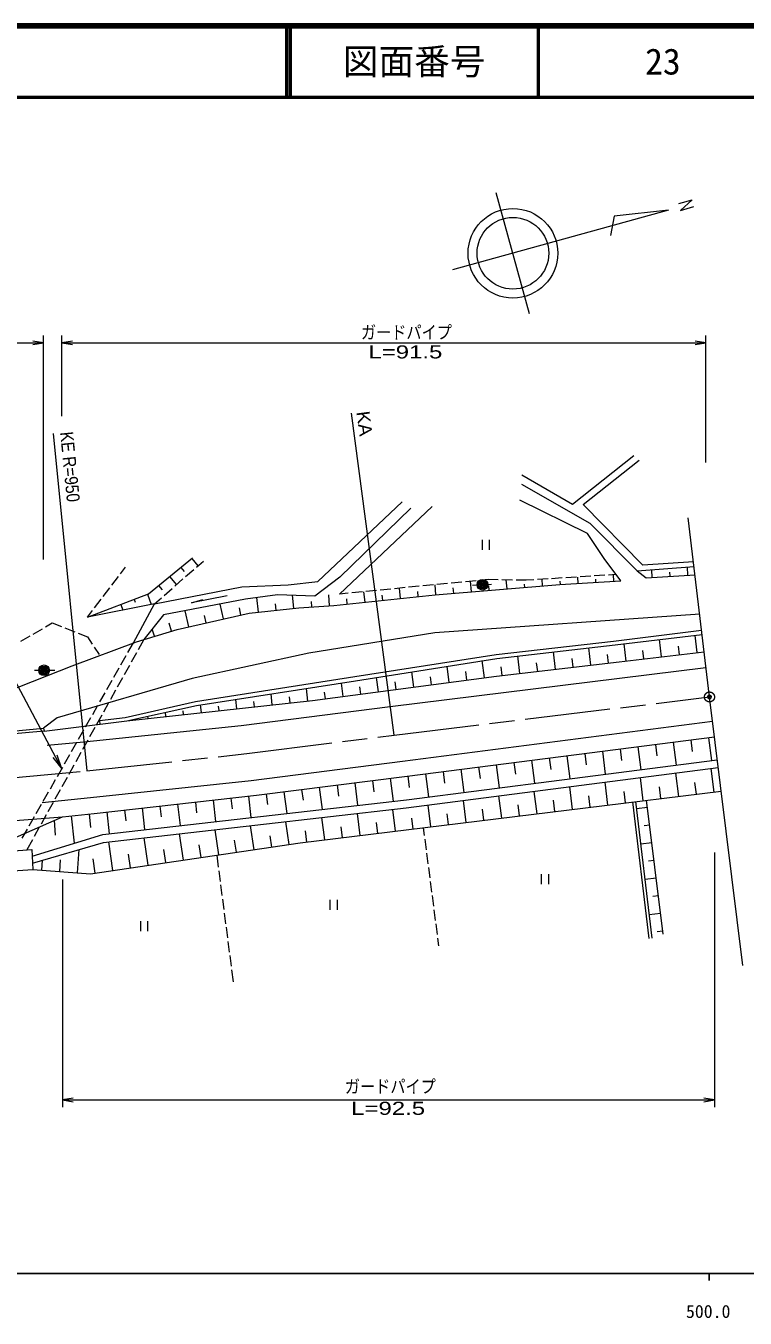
# Model space of a CAD drawing. Units: millimetres, scale not verified. Extents: x 40000 to 680000, y 20000 to 380000.
# Drawn here: x 472188 to 573023, y 198715 to 380000 of the extents above; entities that cross this region are included whole.
import ezdxf
from ezdxf.enums import TextEntityAlignment as Align

# ---------------------------------------------------------------- set-up
doc = ezdxf.new("R2010")
doc.units = ezdxf.units.MM
doc.header["$LTSCALE"] = 1000
doc.header["$PDMODE"] = 32
doc.header["$PDSIZE"] = 500
doc.linetypes.add('CHAIN', pattern=[18.5, 12, -1.5, 3.5, -1.5])
for name, color, linetype, lineweight in [('M-BMK', 2, 'CHAIN', 13), ('M-BMK-OTRS', 5, 'Continuous', 13), ('M-BMK-SRVR', 3, 'Continuous', 13), ('M-STR-HTXT', 7, 'Continuous', 13), ('M-TTL', 2, 'Continuous', 140), ('M-TTL-BAND', 7, 'Continuous', 25), ('M-TTL-LINE', 7, 'Continuous', 50), ('M-WORK', 1, 'Continuous', 13)]:
    doc.layers.add(name, color=color, linetype=linetype, lineweight=lineweight)
doc.layers.add('M-OTRS', color=6, linetype='Continuous')
doc.layers.add('M-TTL-TXT', color=7, linetype='Continuous')
doc.styles.add('ＭＳ ゴシック', font='')
doc.styles.add('ＭＳ Ｐゴシック', font='')
doc.styles.get('ＭＳ ゴシック').set_extended_font_data('MS Gothic')
doc.styles.get('ＭＳ Ｐゴシック').set_extended_font_data('MS PGothic')

# ---------------------------------------------------------------- blocks, each defined once
blk = doc.blocks.new('open_arrow')
at = {"color": 0, "linetype": 'Continuous', "lineweight": -2}
blk.add_lwpolyline([(7.5, 1.25), (0, 0), (7.5, -1.25)], dxfattribs=at)

msp = doc.modelspace()

# ---------------------------------------------------------------- linework, layer by layer
at = {"layer": 'M-BMK'}
msp.add_lwpolyline([(467853, 274294), (480743, 275473), (503164, 277918), (523797, 280502), (568026, 285860)], dxfattribs=at)
msp.add_circle((568026, 285860), 700, dxfattribs=at)
at = {"layer": 'M-BMK-OTRS'}
for p, q in [((568026, 285860), (565057, 310967)), ((572690, 248171), (568026, 285860))]:
    msp.add_line(p, q, dxfattribs=at)
at = {"layer": 'M-BMK-SRVR'}
for p, q in [((542810, 339618), (538126, 356580)), ((563707, 355085), (565577, 355601)), ((565577, 355601), (563969, 354113)), ((562276, 354121), (531987, 345757)), ((562276, 354121), (554672, 353325)), ((563969, 354113), (565844, 354641)), ((554672, 353325), (554130, 350567))]:
    msp.add_line(p, q, dxfattribs=at)
for radius in [6284, 5028]:
    msp.add_circle((540468, 348099), radius, dxfattribs=at)
at = {"layer": 'M-OTRS'}
msp.add_point((568026, 285860), dxfattribs=at)
at = {"layer": 'M-STR-HTXT'}
for p, q in [((68792, 335540), (474683, 335540)), ((474683, 305142), (474683, 336540)), ((477216, 325228), (477216, 336540)), ((477216, 335540), (567535, 335540)), ((567535, 318752), (567535, 336540)), ((523797, 280502), (517833, 325662)), ((475997, 322828), (480743, 275473)), ((568720, 264053), (568720, 228329)), ((477316, 260271), (477316, 228329)), ((477316, 229329), (568720, 229329))]:
    msp.add_line(p, q, dxfattribs=at)
msp.add_lwpolyline([(477207, 275769), (456979, 313891), (411823, 313891)], dxfattribs=at)
at = {"layer": 'M-TTL'}
msp.add_line((680000, 380000), (40000, 380000), dxfattribs=at)
at = {"layer": 'M-TTL-BAND'}
for p, q in [((40000, 205000), (579000, 205000)), ((568000, 205000), (568000, 204000))]:
    msp.add_line(p, q, dxfattribs=at)
at = {"layer": 'M-TTL-LINE'}
for p, q in [((508747, 380000), (508747, 370000)), ((509247, 380000), (509247, 370000)), ((543997, 380000), (543997, 370000)), ((40000, 370000), (680000, 370000))]:
    msp.add_line(p, q, dxfattribs=at)
at = {"layer": 'M-WORK'}
for p, q in [((516156, 300290), (529141, 312594)), ((536157, 307900), (536157, 306500)), ((537207, 306500), (537207, 307900)), ((495438, 305283), (496299, 304231)), ((496094, 304053), (497074, 304909)), ((485468, 303131), (486172, 304050)), ((492343, 302748), (493286, 301597)), ((493890, 304015), (494362, 303440)), ((494589, 302736), (495718, 303723)), ((551378, 302800), (549881, 302704)), ((553374, 302927), (551877, 302832)), ((554948, 303027), (553873, 302959)), ((554606, 302094), (554550, 303002)), ((560011, 302629), (559945, 303691)), ((562506, 302782), (562471, 303351)), ((565001, 302935), (564931, 304073)), ((483036, 299956), (483948, 301147)), ((484252, 301544), (485164, 302735)), ((490796, 301480), (491281, 300888)), ((491577, 300103), (492707, 301090)), ((493083, 301420), (494212, 302407)), ((523353, 300995), (521860, 300849)), ((525343, 301190), (523851, 301044)), ((524707, 299677), (524553, 301112)), ((527334, 301385), (525841, 301238)), ((529324, 301580), (527832, 301433)), ((529679, 300205), (529564, 301603)), ((531315, 301774), (529822, 301628)), ((533305, 301969), (531812, 301823)), ((532170, 300409), (532110, 301147)), ((535296, 302164), (533803, 302018)), ((534662, 300613), (534541, 302090)), ((537018, 302333), (535793, 302213)), ((538419, 302304), (537018, 302333)), ((537154, 300818), (537102, 301447)), ((540419, 302262), (538919, 302293)), ((539645, 301022), (539542, 302280)), ((542319, 302223), (540918, 302252)), ((542137, 301226), (542099, 301693)), ((543394, 302291), (542319, 302223)), ((545390, 302418), (543893, 302323)), ((544629, 301431), (544552, 302365)), ((547386, 302545), (545889, 302450)), ((547120, 301634), (547093, 302082)), ((549382, 302673), (547885, 302577)), ((549616, 301787), (549561, 302684)), ((552111, 301941), (552083, 302395)), ((481820, 298368), (482732, 299559)), ((487354, 299546), (487505, 299149)), ((489222, 300259), (489768, 298828)), ((490222, 298918), (491201, 299774)), ((504804, 297745), (504577, 299793)), ((509774, 298297), (509571, 300119)), ((512266, 298485), (512219, 299249)), ((514761, 298640), (514666, 300168)), ((517381, 300410), (516156, 300290)), ((517249, 298880), (517170, 299620)), ((519372, 300605), (517879, 300459)), ((519735, 299146), (519577, 300625)), ((521362, 300800), (519870, 300654)), ((522221, 299411), (522144, 300129)), ((527193, 299942), (527118, 300640)), ((490222, 298918), (480813, 297053)), ((480813, 297053), (481516, 297971)), ((485485, 298834), (485788, 298039)), ((495022, 295701), (494517, 297956)), ((499902, 296794), (499431, 298894)), ((502341, 297340), (502116, 298346)), ((507289, 298021), (507188, 298932)), ((474934, 295683), (475890, 296241)), ((475890, 296241), (477203, 295724)), ((477668, 295541), (479064, 294991)), ((492599, 295092), (492261, 296198)), ((497462, 296247), (497227, 297298)), ((471480, 293665), (472776, 294422)), ((473207, 294674), (474503, 295431)), ((479529, 294808), (480841, 294290)), ((480841, 294290), (481506, 293258)), ((488723, 293907), (487926, 292475)), ((490209, 294361), (489898, 295378)), ((561320, 291478), (561030, 293906)), ((566284, 292071), (565995, 294491)), ((481777, 292838), (482442, 291806)), ((486502, 292103), (487256, 293427)), ((487683, 292038), (486954, 290727)), ((546422, 289727), (546137, 292181)), ((551389, 290305), (551105, 292749)), ((556355, 290885), (556064, 293320)), ((558837, 291182), (558692, 292395)), ((563802, 291774), (563658, 292984)), ((485513, 290365), (486255, 291669)), ((486711, 290291), (485981, 288980)), ((531536, 287890), (531235, 290165)), ((536492, 288546), (536174, 290951)), ((538972, 288861), (538829, 290092)), ((541456, 289150), (541169, 291613)), ((543939, 289438), (543796, 290665)), ((548905, 290016), (548763, 291238)), ((553872, 290594), (553730, 291812)), ((484524, 288627), (485266, 289930)), ((485738, 288543), (485009, 287232)), ((521622, 286578), (521355, 288593)), ((526579, 287234), (526295, 289379)), ((529057, 287562), (528907, 288699)), ((534014, 288218), (533855, 289420)), ((482546, 285150), (483288, 286454)), ((483535, 286888), (484277, 288192)), ((484766, 286795), (484037, 285484)), ((511707, 285282), (511515, 287051)), ((514187, 285594), (514062, 286540)), ((516665, 285922), (516415, 287814)), ((519144, 286250), (519010, 287258)), ((524100, 286906), (523959, 287978)), ((481557, 283412), (482298, 284715)), ((483794, 285047), (483064, 283737)), ((496794, 283664), (496677, 284741)), ((501765, 284203), (501623, 285511)), ((504250, 284473), (504167, 285242)), ((506736, 284743), (506569, 286281)), ((509221, 285012), (509125, 285897)), ((480567, 281673), (481309, 282977)), ((482821, 283300), (482092, 281989)), ((489338, 282855), (489306, 283147)), ((491823, 283125), (491760, 283709)), ((494309, 283394), (494250, 283933)), ((499279, 283934), (499209, 284587)), ((479578, 279935), (480320, 281239)), ((481849, 281552), (481120, 280241)), ((478589, 278197), (479331, 279501)), ((480876, 279804), (480147, 278493)), ((560446, 279194), (560652, 277583)), ((562926, 279510), (563336, 276292)), ((565406, 279826), (565611, 278217)), ((567886, 280141), (568296, 276928)), ((477600, 276459), (478342, 277762)), ((479904, 278057), (479175, 276746)), ((548047, 277614), (548458, 274383)), ((550527, 277930), (550732, 276314)), ((553007, 278246), (553418, 275019)), ((555486, 278562), (555692, 276949)), ((557966, 278878), (558377, 275655)), ((476611, 274720), (477353, 276024)), ((478932, 276309), (478202, 274998)), ((533167, 275719), (533580, 272474)), ((535647, 276035), (535853, 274412)), ((538127, 276351), (538540, 273110)), ((540607, 276667), (540813, 275046)), ((543087, 276983), (543499, 273746)), ((545567, 277299), (545773, 275680)), ((568669, 272522), (568264, 275822)), ((475622, 272982), (476364, 274286)), ((477959, 274561), (477230, 273250)), ((518287, 273823), (518690, 270659)), ((520767, 274139), (520969, 272557)), ((523247, 274456), (523658, 271227)), ((525727, 274772), (525933, 273157)), ((528207, 275087), (528621, 271837)), ((530687, 275403), (530894, 273778)), ((553781, 270695), (553388, 273894)), ((558743, 271304), (558347, 274536)), ((563706, 271913), (563305, 275179)), ((566188, 272218), (565985, 273868)), ((474633, 271244), (475374, 272548)), ((476987, 272813), (476258, 271503)), ((503405, 271944), (503740, 268948)), ((505887, 272243), (506078, 270748)), ((508367, 272559), (508754, 269522)), ((510847, 272875), (511041, 271357)), ((513327, 273191), (513722, 270090)), ((515807, 273507), (516005, 271957)), ((538893, 268862), (538511, 271965)), ((543856, 269473), (543469, 272608)), ((548818, 270085), (548428, 273251)), ((551299, 270390), (551103, 271990)), ((556262, 271000), (556064, 272616)), ((561225, 271609), (561024, 273242)), ((473643, 269506), (474385, 270809)), ((476015, 271066), (475285, 269755)), ((488498, 270280), (488837, 267244)), ((490983, 270557), (491152, 269039)), ((493467, 270835), (493805, 267812)), ((495952, 271112), (496120, 269601)), ((498436, 271389), (498772, 268380)), ((500921, 271667), (501089, 270162)), ((528968, 267638), (528593, 270679)), ((533931, 268250), (533552, 271322)), ((541374, 269168), (541181, 270735)), ((546337, 269779), (546142, 271362)), ((559569, 251982), (557281, 271125)), ((559977, 252032), (557689, 271175)), ((559334, 270369), (557807, 270180)), ((561538, 252594), (559211, 271362)), ((472654, 267767), (473396, 269071)), ((475042, 269318), (474313, 268007)), ((476171, 268550), (476278, 266479)), ((478558, 269186), (478969, 265340)), ((481044, 269452), (481249, 267528)), ((483529, 269726), (483869, 266675)), ((486013, 270003), (486184, 268478)), ((509123, 265156), (508653, 268361)), ((514081, 265804), (513695, 268935)), ((519043, 266415), (518663, 269500)), ((524006, 267027), (523631, 270066)), ((526487, 267333), (526300, 268853)), ((531449, 267944), (531260, 269480)), ((536412, 268556), (536221, 270107)), ((471665, 266029), (472407, 267333)), ((474070, 267570), (473341, 266259)), ((494282, 262977), (493741, 266663)), ((499229, 263703), (498712, 267229)), ((504176, 264430), (503682, 267795)), ((511600, 265498), (511407, 267063)), ((516562, 266109), (516372, 267652)), ((521525, 266721), (521337, 268240)), ((528095, 266417), (527954, 267513)), ((559642, 267888), (558878, 267794)), ((473098, 265823), (472301, 264391)), ((484389, 261523), (483800, 265532)), ((489336, 262250), (488770, 266097)), ((496756, 263340), (496497, 265103)), ((501703, 264066), (501456, 265749)), ((506650, 264793), (506414, 266395)), ((528351, 264433), (528159, 265921)), ((559949, 265407), (558401, 265215)), ((474441, 261558), (474542, 262942)), ((476934, 261375), (477053, 263002)), ((479427, 261193), (479665, 264446)), ((481915, 261160), (481621, 263164)), ((486862, 261887), (486580, 263810)), ((491809, 262613), (491538, 264457)), ((499206, 261974), (498986, 263667)), ((528607, 262450), (528415, 263937)), ((560257, 262926), (559483, 262830)), ((499464, 259991), (499271, 261478)), ((528863, 260466), (528671, 261954)), ((499722, 258007), (499528, 259495)), ((529118, 258483), (528927, 259970)), ((544434, 261017), (544434, 259617)), ((545484, 259617), (545484, 261017)), ((560565, 260445), (558994, 260250)), ((499979, 256024), (499786, 257511)), ((529374, 256499), (529182, 257987)), ((560872, 257964), (560087, 257867)), ((514805, 257384), (514805, 255984)), ((515855, 255984), (515855, 257384)), ((529630, 254515), (529438, 256003)), ((488250, 254402), (488250, 253002)), ((489300, 253002), (489300, 254402)), ((500237, 254041), (500044, 255528)), ((529886, 252532), (529694, 254020)), ((561180, 255483), (559588, 255286)), ((500495, 252057), (500302, 253545)), ((530091, 250939), (529950, 252036)), ((561488, 253002), (560691, 252903)), ((500753, 250074), (500559, 251561)), ((501010, 248091), (500817, 249578)), ((501295, 245901), (501075, 247595))]:
    msp.add_line(p, q, dxfattribs=at)
for points in [[(557411, 319698), (548834, 312833), (541730, 316956)], [(565783, 304825), (558681, 304342), (550301, 312858), (558147, 319091)], [(541693, 315720), (551239, 310223), (557877, 303532), (565863, 304145)], [(469568, 286616), (478660, 290200), (487709, 293597), (493396, 295336), (503500, 297600), (510457, 298373), (515344, 298677), (529561, 300195), (547064, 301631), (555604, 302155), (553249, 305284), (550908, 308775), (541460, 313450)], [(487256, 293427), (490222, 298918), (502473, 301317), (508954, 301599), (513107, 302034), (524942, 313243)], [(526141, 312336), (516202, 302655), (512687, 300005), (507479, 300195), (502963, 299569), (491497, 297379), (488723, 293907)], [(480813, 297053), (489377, 300318), (495561, 305384)], [(557877, 303532), (559135, 302575), (565999, 302996)], [(537478, 301637), (536196, 301606), (534779, 301514)], [(500394, 300022), (495406, 299065), (497020, 299525)], [(566651, 297489), (529504, 294857), (511871, 292000), (495506, 288450), (476578, 282916), (474683, 281464)], [(474759, 281035), (486324, 282528), (496100, 284651), (518422, 288126), (538203, 291274), (554781, 293169), (566991, 294608)], [(566925, 295166), (554557, 293620), (538122, 291755), (518290, 288660), (495968, 285189), (486109, 282932), (482514, 282521), (482575, 282044)], [(486324, 282528), (512387, 285356), (538165, 288767), (555377, 290768), (567277, 292189)], [(473402, 289604), (474734, 289599), (476237, 289604)], [(475151, 279073), (480335, 279541), (502359, 281870), (523266, 284522), (567535, 290011)], [(474759, 281035), (465847, 280240), (451957, 279282), (429340, 278068), (417103, 277597), (389695, 277143), (376386, 277181), (363957, 277476)], [(417098, 278030), (429328, 278550), (451934, 279659), (465821, 280641), (474683, 281464), (474759, 281035)], [(474490, 271039), (481245, 271738), (503754, 274136), (525007, 276834), (568445, 282471)], [(364547, 255851), (364583, 264281), (383363, 264182), (386238, 265127), (424039, 265645), (449556, 266907), (477316, 269053), (481743, 269526), (504501, 272066), (525655, 274762), (568720, 280248)], [(473060, 263521), (482978, 266573), (525559, 271445), (569118, 277034)], [(473111, 262522), (483083, 265450), (525524, 270281), (569252, 275950)], [(362480, 254324), (377973, 251006), (386449, 249294), (401697, 247831), (423677, 254107), (439058, 259360), (473155, 261652), (481237, 261060), (510653, 265381), (550635, 270309), (569662, 272644)], [(365007, 256482), (386458, 251930), (401240, 250526), (425280, 257309), (435406, 263953), (449895, 264795), (469979, 265825), (477316, 269053)], [(425280, 257309), (439300, 261972), (473014, 264443), (473155, 261652)]]:
    msp.add_lwpolyline(points, dxfattribs=at)
for centre, radius in [((536196, 301606), 750), ((536196, 301606), 600), ((536196, 301606), 450), ((536196, 301606), 300), ((536196, 301606), 150), ((536196, 301606), 20), ((474734, 289599), 750), ((474734, 289599), 600), ((474734, 289599), 450), ((474734, 289599), 300), ((474734, 289599), 150), ((474734, 289599), 20)]:
    msp.add_circle(centre, radius, dxfattribs=at)
for p in [(536196, 301606), (474734, 289599)]:
    msp.add_point(p, dxfattribs=at)

# ---------------------------------------------------------------- block references
at = {"layer": 'M-STR-HTXT'}
for p, xscale, yscale, rotation in [((474683, 335540), 200, 200, 180), ((567535, 335540), 200, 200, 180), ((477207, 275769), 267, 267, 118), ((568720, 229329), 200, 200, 180)]:
    msp.add_blockref('open_arrow', p, dxfattribs=dict(at, xscale=xscale, yscale=yscale, rotation=rotation))
at = {"layer": 'M-STR-HTXT', "xscale": 200, "yscale": 200}
for p in [(477216, 335540), (477316, 229329)]:
    msp.add_blockref('open_arrow', p, dxfattribs=at)

# ---------------------------------------------------------------- texts
at = {"layer": 'M-STR-HTXT', "style": 'ＭＳ Ｐゴシック'}
for s, width, p in [('ガードパイプ', 0.85, (525533, 335540)), ('L=91.5', 1.4, (525392, 332793)), ('ガードパイプ', 0.85, (523282, 229746)), ('L=92.5', 1.4, (522973, 226686))]:
    msp.add_text(s, height=1833, dxfattribs=dict(at, width=width)).set_placement(p, align=Align.BOTTOM_CENTER)
for s, rotation, width, p in [('KA', 277.523, 1.1, (518204, 324023)), ('KE R=950', 275.723, 0.9, (476917, 317998))]:
    msp.add_text(s, height=1833, rotation=rotation, dxfattribs=dict(at, width=width)).set_placement(p, align=Align.BOTTOM_CENTER)
at = {"layer": 'M-TTL-BAND', "style": 'ＭＳ ゴシック'}
msp.add_text('500.0', height=1833, dxfattribs=at).set_placement((567844, 198195), align=Align.BOTTOM_CENTER)
at = {"layer": 'M-TTL-TXT', "style": 'ＭＳ ゴシック'}
for s, p in [('図面番号', (526622, 375000)), ('23', (561497, 375000))]:
    msp.add_text(s, height=3666, dxfattribs=at).set_placement(p, align=Align.MIDDLE_CENTER)

doc.saveas('drawing.dxf')
